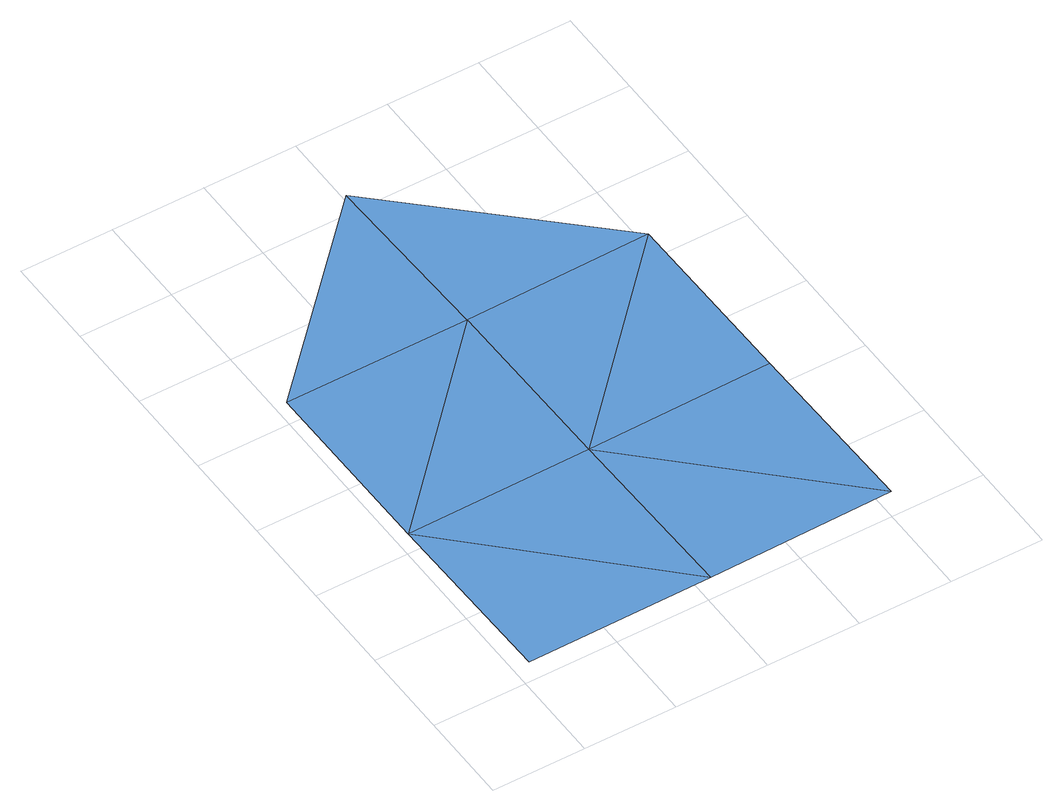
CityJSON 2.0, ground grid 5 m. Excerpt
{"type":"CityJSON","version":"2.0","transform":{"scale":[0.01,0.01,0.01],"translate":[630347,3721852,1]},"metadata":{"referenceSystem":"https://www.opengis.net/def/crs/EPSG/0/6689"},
"CityObjects":{
"waterbody1":{"type":"WaterBody","attributes":{"name":"福岡県津波浸水想定図","class":"1140","function":"2","WaterBodyTsunamiRiskAttribute.description":"1","WaterBodyTsunamiRiskAttribute.rank":"1"},"geometry":[{"type":"MultiSurface","lod":"1","boundaries":[[[0,1,2]],[[1,3,4]],[[1,0,5]],[[3,1,5]],[[5,0,6]],[[5,7,3]],[[5,6,8]],[[7,5,8]],[[9,3,7]]]}]},
"waterbody2":{"type":"WaterBody","attributes":{"name":"福岡県津波浸水想定図","class":"1140","function":"2","WaterBodyTsunamiRiskAttribute.description":"1","WaterBodyTsunamiRiskAttribute.rank":"3"},"geometry":[{"type":"MultiSurface","lod":"1","boundaries":[[[3,9,4]]]}]}
},
"vertices":[
[1081,108,94],[61,1088,104],[80,89,104],[1042,2108,103],[42,2088,127],[1061,1108,94],[2080,127,94],[2041,2127,103],[2061,1127,94],[1023,3107,81]
]}
